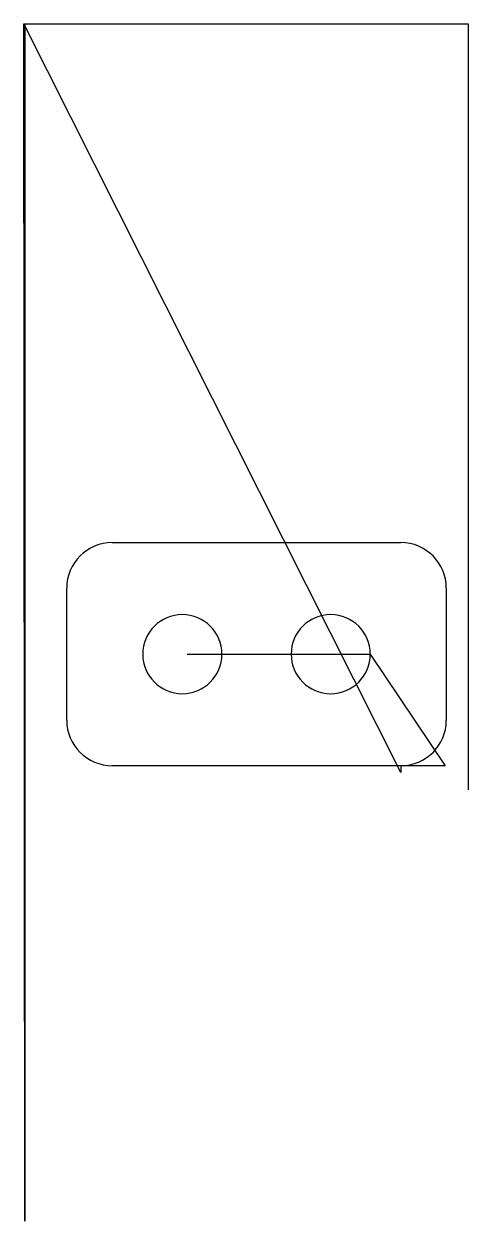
# Model space of a CAD drawing. Header units: metres. Extents: x 0 to 449, y 0 to 1210.
import ezdxf

# ---------------------------------------------------------------- set-up
doc = ezdxf.new("R2010")
doc.units = ezdxf.units.M

msp = doc.modelspace()

# ---------------------------------------------------------------- linework, layer by layer
at = {"layer": 'TOOL_0'}
for p, q in [((381.038, 453.428), (0, 1210.114)), ((0, 1210.114), (1, 1210.114)), ((1, 0), (0, 1210.114)), ((0, 1210.114), (1, 1210.114)), ((1, 1210.114), (1, 0)), ((1, 1210.114), (449.012, 1210.114)), ((449.012, 1210.114), (449.012, 436.76)), ((89.238, 685.814), (381.038, 685.814)), ((43.238, 506.314), (43.238, 639.814)), ((427.038, 639.814), (427.038, 506.314)), ((165.138, 573.064), (200.138, 573.064)), ((200.138, 573.064), (315.138, 573.064)), ((315.138, 573.064), (350.138, 573.064)), ((350.138, 573.064), (425.788, 460.314)), ((381.038, 460.314), (89.238, 460.314)), ((425.788, 460.314), (381.038, 460.314)), ((381.038, 460.314), (381.038, 453.428)), ((449.012, 436.76), (449.012, 435.76))]:
    msp.add_line(p, q, dxfattribs=at)
for centre, radius, start, end in [((89.238, 639.814), 46, 90, 180), ((381.038, 639.814), 46, 0, 90), ((160.138, 573.064), 40, 0, 180), ((310.138, 573.064), 40, 0, 180), ((160.138, 573.064), 40, 180, 0), ((310.138, 573.064), 40, 180, 0), ((89.238, 506.314), 46, 180, 270), ((381.038, 506.314), 46, 270, 0)]:
    msp.add_arc(centre, radius, start, end, dxfattribs=at)

doc.saveas('drawing.dxf')
